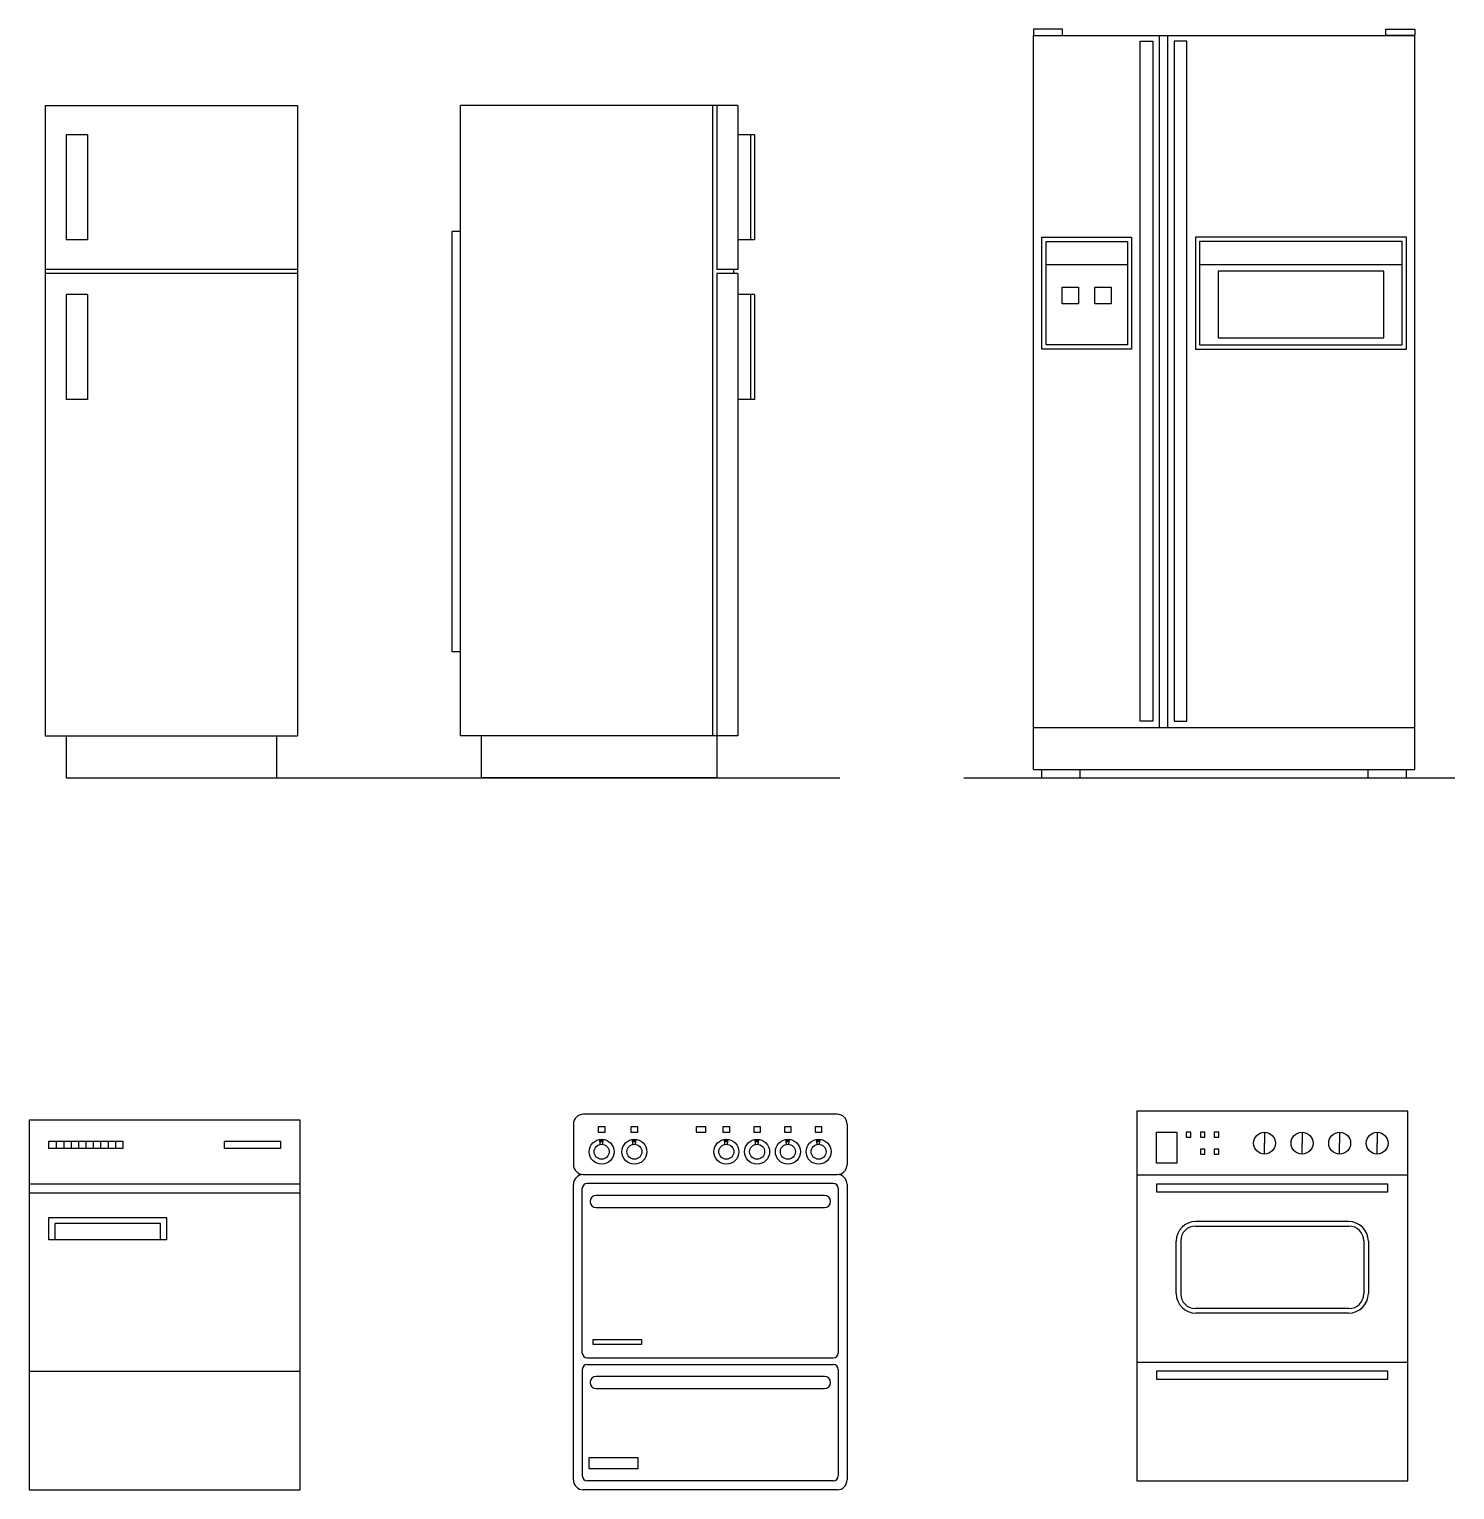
# Model space of a CAD drawing. Header units: millimetres. Extents: x 88 to 1405, y 80 to 747.
# Drawn here: x 504.8 to 844.1, y 397.7 to 745.2 of the extents above; entities that cross this region are included whole.
import ezdxf

# ---------------------------------------------------------------- set-up
doc = ezdxf.new("R2010")
doc.units = ezdxf.units.MM

# ---------------------------------------------------------------- blocks, each defined once
blk = doc.blocks.new('1')
at = {"color": 0}
for p, q in [((4436.35, 13818.42), (4436.35, 13808.77)), ((4499.15, 13820.77), (4438.7, 13820.77)), ((4501.49, 13818.42), (4501.49, 13808.77)), ((4442.25, 13817.8), (4442.25, 13816.53)), ((4443.86, 13817.8), (4442.25, 13817.8)), ((4442.25, 13816.53), (4443.86, 13816.53)), ((4442.7, 13813.63), (4442.6, 13814.77)), ((4443.31, 13813.63), (4443.45, 13814.78)), ((4443.86, 13816.53), (4443.86, 13817.8)), ((4450.03, 13817.8), (4450.03, 13816.53)), ((4451.65, 13817.8), (4450.03, 13817.8)), ((4450.03, 13816.53), (4451.65, 13816.53)), ((4450.48, 13813.63), (4450.38, 13814.77)), ((4451.1, 13813.63), (4451.24, 13814.78)), ((4451.65, 13816.53), (4451.65, 13817.8)), ((4465.56, 13817.8), (4465.56, 13816.53)), ((4467.86, 13817.8), (4465.56, 13817.8)), ((4465.56, 13816.53), (4467.86, 13816.53)), ((4467.86, 13816.53), (4467.86, 13817.8)), ((4471.93, 13817.8), (4471.93, 13816.53)), ((4473.55, 13817.8), (4471.93, 13817.8)), ((4471.93, 13816.53), (4473.55, 13816.53)), ((4472.39, 13813.63), (4472.29, 13814.77)), ((4473, 13813.63), (4473.14, 13814.78)), ((4473.55, 13816.53), (4473.55, 13817.8)), ((4479.25, 13817.8), (4479.25, 13816.53)), ((4480.87, 13817.8), (4479.25, 13817.8)), ((4479.25, 13816.53), (4480.87, 13816.53)), ((4479.71, 13813.63), (4479.6, 13814.77)), ((4480.32, 13813.63), (4480.46, 13814.78)), ((4480.87, 13816.53), (4480.87, 13817.8)), ((4486.58, 13817.8), (4486.58, 13816.53)), ((4488.19, 13817.8), (4486.58, 13817.8)), ((4486.58, 13816.53), (4488.19, 13816.53)), ((4487.03, 13813.63), (4486.93, 13814.77)), ((4487.64, 13813.63), (4487.78, 13814.78)), ((4488.19, 13816.53), (4488.19, 13817.8)), ((4493.9, 13817.8), (4493.9, 13816.53)), ((4495.51, 13817.8), (4493.9, 13817.8)), ((4493.9, 13816.53), (4495.51, 13816.53)), ((4494.34, 13813.63), (4494.24, 13814.77)), ((4494.96, 13813.63), (4495.1, 13814.78)), ((4495.51, 13816.53), (4495.51, 13817.8)), ((4442.7, 13814.28), (4443.36, 13814.3)), ((4442.71, 13814.63), (4443.35, 13814.64)), ((4450.49, 13814.28), (4451.15, 13814.3)), ((4450.5, 13814.63), (4451.14, 13814.64)), ((4472.39, 13814.28), (4473.05, 13814.3)), ((4472.4, 13814.63), (4473.04, 13814.64)), ((4479.71, 13814.63), (4480.35, 13814.64)), ((4479.71, 13814.28), (4480.37, 13814.3)), ((4487.03, 13814.63), (4487.68, 13814.64)), ((4487.03, 13814.28), (4487.69, 13814.3)), ((4494.35, 13814.63), (4495, 13814.64)), ((4494.35, 13814.28), (4495.01, 13814.3)), ((4438.7, 13806.43), (4499.15, 13806.43)), ((4498.21, 13804.32), (4439.63, 13804.32)), ((4436.35, 13733.75), (4436.35, 13804.08)), ((4438.46, 13763.94), (4438.46, 13803.15)), ((4496.1, 13801.46), (4441.74, 13801.46)), ((4499.38, 13803.15), (4499.38, 13763.94)), ((4501.49, 13804.08), (4501.49, 13733.75)), ((4441.74, 13798.58), (4496.1, 13798.58)), ((4440.97, 13767.09), (4440.97, 13766.02)), ((4452.62, 13767.09), (4440.97, 13767.09)), ((4452.62, 13766.02), (4452.62, 13767.09)), ((4439.63, 13762.77), (4498.21, 13762.77)), ((4440.97, 13766.02), (4452.62, 13766.02)), ((4438.46, 13760.07), (4438.46, 13734.69)), ((4439.63, 13761.25), (4498.21, 13761.25)), ((4499.38, 13760.07), (4499.38, 13734.69)), ((4496.1, 13758.39), (4441.74, 13758.39)), ((4441.74, 13755.51), (4496.1, 13755.51)), ((4440.02, 13739.01), (4440.02, 13736.44)), ((4451.76, 13739.01), (4440.02, 13739.01)), ((4451.76, 13736.44), (4451.76, 13739.01)), ((4440.02, 13736.44), (4451.76, 13736.44)), ((4499.15, 13731.4), (4438.7, 13731.4)), ((4498.21, 13733.51), (4439.63, 13733.51))]:
    blk.add_line(p, q, dxfattribs=at)
for centre, radius in [((4443.06, 13811.85), 2.97), ((4450.85, 13811.85), 2.97), ((4472.75, 13811.85), 2.97), ((4480.07, 13811.85), 2.97), ((4487.39, 13811.85), 2.97), ((4494.71, 13811.85), 2.97), ((4443.06, 13811.85), 1.79), ((4450.85, 13811.85), 1.79), ((4472.75, 13811.85), 1.79), ((4480.07, 13811.85), 1.79), ((4487.39, 13811.85), 1.79), ((4494.71, 13811.85), 1.79)]:
    blk.add_circle(centre, radius, dxfattribs=at)
for points in [[(4438.7, 13820.77), (4437.4, 13820.77), (4436.35, 13819.72), (4436.35, 13818.42)], [(4501.49, 13818.42), (4501.49, 13819.72), (4500.44, 13820.77), (4499.15, 13820.77)], [(4436.35, 13808.77), (4436.35, 13807.48), (4437.4, 13806.43), (4438.7, 13806.43)], [(4499.15, 13806.43), (4500.44, 13806.43), (4501.49, 13807.48), (4501.49, 13808.77)], [(4438.7, 13806.43), (4437.4, 13806.43), (4436.35, 13805.38), (4436.35, 13804.08)], [(4439.63, 13804.32), (4438.99, 13804.32), (4438.46, 13803.79), (4438.46, 13803.15)], [(4499.38, 13803.15), (4499.38, 13803.79), (4498.85, 13804.32), (4498.21, 13804.32)], [(4501.49, 13804.08), (4501.49, 13805.38), (4500.44, 13806.43), (4499.15, 13806.43)], [(4438.46, 13763.94), (4438.46, 13763.3), (4438.99, 13762.77), (4439.63, 13762.77)], [(4498.21, 13762.77), (4498.85, 13762.77), (4499.38, 13763.3), (4499.38, 13763.94)], [(4439.63, 13761.25), (4438.99, 13761.25), (4438.46, 13760.72), (4438.46, 13760.07)], [(4499.38, 13760.07), (4499.38, 13760.72), (4498.85, 13761.25), (4498.21, 13761.25)], [(4436.35, 13733.75), (4436.35, 13732.45), (4437.4, 13731.4), (4438.7, 13731.4)], [(4438.46, 13734.69), (4438.46, 13734.04), (4438.99, 13733.51), (4439.63, 13733.51)], [(4498.21, 13733.51), (4498.85, 13733.51), (4499.38, 13734.04), (4499.38, 13734.69)], [(4499.15, 13731.4), (4500.44, 13731.4), (4501.49, 13732.45), (4501.49, 13733.75)]]:
    blk.add_open_spline(points, degree=3, dxfattribs=at)
for points in [[(4441.74, 13801.46), (4440.95, 13801.46), (4440.3, 13800.81), (4440.3, 13800.02), (4440.3, 13799.22), (4440.95, 13798.58), (4441.74, 13798.58)], [(4496.1, 13798.58), (4496.89, 13798.58), (4497.54, 13799.22), (4497.54, 13800.02), (4497.54, 13800.81), (4496.89, 13801.46), (4496.1, 13801.46)], [(4441.74, 13758.39), (4440.95, 13758.39), (4440.3, 13757.74), (4440.3, 13756.95), (4440.3, 13756.15), (4440.95, 13755.51), (4441.74, 13755.51)], [(4496.1, 13755.51), (4496.89, 13755.51), (4497.54, 13756.15), (4497.54, 13756.95), (4497.54, 13757.74), (4496.89, 13758.39), (4496.1, 13758.39)]]:
    blk.add_open_spline(points, degree=3, knots=[0, 0, 0, 0, 1, 1, 1, 2, 2, 2, 2], dxfattribs=at)
blk = doc.blocks.new('3')
at = {"color": 0}
for p, q in [((4306.79, 13825), (4306.79, 13737.05)), ((4371.28, 13825), (4306.79, 13825)), ((4371.28, 13737.05), (4371.28, 13825)), ((4311.48, 13818.22), (4311.48, 13819.98)), ((4311.48, 13819.98), (4313.24, 13819.98)), ((4313.24, 13818.22), (4311.48, 13818.22)), ((4313.24, 13819.98), (4315, 13819.98)), ((4313.24, 13819.98), (4313.24, 13818.22)), ((4315, 13818.22), (4313.24, 13818.22)), ((4315, 13819.98), (4316.76, 13819.98)), ((4315, 13819.98), (4315, 13818.22)), ((4316.76, 13818.22), (4315, 13818.22)), ((4316.76, 13819.98), (4318.52, 13819.98)), ((4316.76, 13819.98), (4316.76, 13818.22)), ((4318.52, 13818.22), (4316.76, 13818.22)), ((4318.52, 13819.98), (4320.28, 13819.98)), ((4318.52, 13819.98), (4318.52, 13818.22)), ((4320.28, 13818.22), (4318.52, 13818.22)), ((4320.28, 13819.98), (4322.03, 13819.98)), ((4320.28, 13819.98), (4320.28, 13818.22)), ((4322.03, 13818.22), (4320.28, 13818.22)), ((4322.03, 13819.98), (4323.79, 13819.98)), ((4322.03, 13819.98), (4322.03, 13818.22)), ((4323.79, 13818.22), (4322.03, 13818.22)), ((4323.79, 13819.98), (4325.55, 13819.98)), ((4323.79, 13819.98), (4323.79, 13818.22)), ((4325.55, 13818.22), (4323.79, 13818.22)), ((4325.55, 13819.98), (4327.31, 13819.98)), ((4325.55, 13819.98), (4325.55, 13818.22)), ((4327.31, 13818.22), (4325.55, 13818.22)), ((4327.31, 13819.98), (4329.07, 13819.98)), ((4327.31, 13819.98), (4327.31, 13818.22)), ((4329.07, 13818.22), (4327.31, 13818.22)), ((4329.07, 13819.98), (4329.07, 13818.22)), ((4353.29, 13818.22), (4353.29, 13819.98)), ((4353.29, 13819.98), (4366.59, 13819.98)), ((4366.59, 13818.22), (4353.29, 13818.22)), ((4366.59, 13819.98), (4366.59, 13818.22)), ((4371.28, 13809.75), (4306.79, 13809.75)), ((4371.28, 13807.64), (4306.79, 13807.64)), ((4311.48, 13796.5), (4311.48, 13801.78)), ((4311.48, 13801.78), (4339.47, 13801.78)), ((4339.47, 13801.78), (4339.47, 13796.5)), ((4312.89, 13800.37), (4312.89, 13796.5)), ((4338.06, 13800.37), (4312.89, 13800.37)), ((4338.06, 13796.5), (4338.06, 13800.37)), ((4339.47, 13796.5), (4311.48, 13796.5)), ((4371.28, 13765.2), (4306.79, 13765.2)), ((4306.79, 13737.05), (4371.28, 13737.05))]:
    blk.add_line(p, q, dxfattribs=at)
blk = doc.blocks.new('5')
at = {"color": 0}
for p, q in [((4570.45, 13818.69), (4570.45, 13730.75)), ((4634.95, 13818.69), (4570.45, 13818.69)), ((4634.95, 13730.75), (4634.95, 13818.69)), ((4575.15, 13806.29), (4575.15, 13813.68)), ((4575.15, 13813.68), (4579.98, 13813.68)), ((4579.98, 13813.68), (4579.98, 13806.29)), ((4582.22, 13813.68), (4582.22, 13812.47)), ((4583.31, 13813.68), (4582.22, 13813.68)), ((4582.22, 13812.47), (4583.31, 13812.47)), ((4583.31, 13812.47), (4583.31, 13813.68)), ((4585.58, 13813.68), (4585.58, 13812.47)), ((4586.67, 13813.68), (4585.58, 13813.68)), ((4585.58, 13812.47), (4586.67, 13812.47)), ((4586.67, 13812.47), (4586.67, 13813.68)), ((4588.87, 13813.68), (4588.87, 13812.47)), ((4589.96, 13813.68), (4588.87, 13813.68)), ((4588.87, 13812.47), (4589.96, 13812.47)), ((4589.96, 13812.47), (4589.96, 13813.68)), ((4600.85, 13813.68), (4600.85, 13811.07)), ((4609.79, 13813.68), (4609.79, 13811.07)), ((4618.74, 13813.68), (4618.74, 13811.07)), ((4627.68, 13813.68), (4627.68, 13811.07)), ((4585.58, 13809.67), (4585.58, 13808.46)), ((4586.67, 13809.67), (4585.58, 13809.67)), ((4585.58, 13808.46), (4586.67, 13808.46)), ((4586.67, 13808.46), (4586.67, 13809.67)), ((4588.87, 13809.67), (4588.87, 13808.46)), ((4589.96, 13809.67), (4588.87, 13809.67)), ((4588.87, 13808.46), (4589.96, 13808.46)), ((4589.96, 13808.46), (4589.96, 13809.67)), ((4600.85, 13808.46), (4600.85, 13811.07)), ((4609.79, 13808.46), (4609.79, 13811.07)), ((4618.74, 13808.46), (4618.74, 13811.07)), ((4627.68, 13808.46), (4627.68, 13811.07)), ((4579.98, 13806.29), (4575.15, 13806.29)), ((4634.95, 13803.45), (4570.45, 13803.45)), ((4575.15, 13801.34), (4575.15, 13799.46)), ((4630.25, 13801.34), (4575.15, 13801.34)), ((4630.25, 13799.46), (4630.25, 13801.34)), ((4575.15, 13799.46), (4630.25, 13799.46)), ((4584.44, 13791.34), (4588.34, 13791.34)), ((4620.88, 13792.43), (4584.53, 13792.43)), ((4588.34, 13791.34), (4620.96, 13791.34)), ((4579.84, 13775.31), (4579.84, 13787.74)), ((4580.92, 13787.82), (4580.92, 13775.23)), ((4624.47, 13787.82), (4624.47, 13775.23)), ((4625.57, 13787.74), (4625.57, 13775.31)), ((4620.96, 13771.71), (4584.44, 13771.71)), ((4620.88, 13770.62), (4584.53, 13770.62)), ((4634.95, 13758.89), (4570.45, 13758.89)), ((4575.15, 13756.78), (4575.15, 13754.91)), ((4630.25, 13756.78), (4575.15, 13756.78)), ((4630.25, 13754.91), (4630.25, 13756.78)), ((4575.15, 13754.91), (4630.25, 13754.91)), ((4570.45, 13730.75), (4634.95, 13730.75))]:
    blk.add_line(p, q, dxfattribs=at)
for centre in [(4600.85, 13811.07), (4609.79, 13811.07), (4618.74, 13811.07), (4627.68, 13811.07)]:
    blk.add_circle(centre, 2.61, dxfattribs=at)
for points in [[(4584.53, 13792.43), (4581.94, 13792.43), (4579.84, 13790.33), (4579.84, 13787.74)], [(4625.57, 13787.74), (4625.57, 13790.33), (4623.47, 13792.43), (4620.88, 13792.43)], [(4624.47, 13787.82), (4624.47, 13789.76), (4622.9, 13791.34), (4620.96, 13791.34)], [(4579.84, 13775.31), (4579.84, 13772.72), (4581.94, 13770.62), (4584.53, 13770.62)], [(4580.92, 13775.23), (4580.92, 13773.28), (4582.5, 13771.71), (4584.44, 13771.71)], [(4620.88, 13770.62), (4623.47, 13770.62), (4625.57, 13772.72), (4625.57, 13775.31)], [(4620.96, 13771.71), (4622.9, 13771.71), (4624.47, 13773.28), (4624.47, 13775.23)]]:
    blk.add_open_spline(points, degree=3, dxfattribs=at)
blk.add_open_spline([(4584.44, 13791.34), (4582.5, 13791.34), (4580.92, 13789.76), (4580.92, 13787.82), (4580.92, 13787.82), (4580.92, 13787.82), (4580.92, 13787.82)], degree=3, knots=[0, 0, 0, 0, 1, 1, 1, 2, 2, 2, 2], dxfattribs=at)
blk = doc.blocks.new('7')
at = {"color": 0}
for p, q in [((4545.85, 14047.67), (4636.65, 14047.67)), ((4545.85, 13873.04), (4545.85, 14047.67)), ((4575.8, 14047.67), (4575.8, 13883.04)), ((4577.8, 14047.67), (4577.8, 13883.04)), ((4636.65, 13873.04), (4636.65, 14047.67)), ((4548.85, 13998.66), (4568.22, 13998.66)), ((4548.85, 13974.04), (4548.85, 13998.66)), ((4568.22, 13998.66), (4568.22, 13974.04)), ((4548.85, 13993.2), (4568.22, 13993.2)), ((4585.39, 13993.2), (4633.65, 13993.2)), ((4568.22, 13974.04), (4548.85, 13974.04)), ((4545.85, 13883.04), (4636.65, 13883.04)), ((4529.28, 13871.04), (4646.15, 13871.04)), ((4545.85, 13873.04), (4636.65, 13873.04)), ((4547.85, 13871.04), (4547.85, 13873.04)), ((4547.85, 13871.04), (4556.94, 13871.04)), ((4556.94, 13871.04), (4556.94, 13873.04)), ((4625.56, 13871.04), (4625.56, 13873.04)), ((4625.56, 13871.04), (4634.65, 13871.04)), ((4634.65, 13871.04), (4634.65, 13873.04))]:
    blk.add_line(p, q, dxfattribs=at)
for points in [[(4545.85, 14047.67), (4552.73, 14047.67), (4552.73, 14049.18), (4545.85, 14049.18)], [(4636.65, 14047.67), (4629.77, 14047.67), (4629.77, 14049.18), (4636.65, 14049.18)], [(4571.22, 14046.31), (4574.26, 14046.31), (4574.26, 13884.52), (4571.22, 13884.52)], [(4582.39, 14046.31), (4579.35, 14046.31), (4579.35, 13884.52), (4582.39, 13884.52)], [(4547.85, 13973.04), (4547.85, 13999.66), (4569.22, 13999.66), (4569.22, 13973.04)], [(4634.65, 13999.66), (4584.39, 13999.66), (4584.39, 13973.04), (4634.65, 13973.04)], [(4633.65, 13998.66), (4585.39, 13998.66), (4585.39, 13974.04), (4633.65, 13974.04)], [(4629.24, 13991.57), (4589.8, 13991.57), (4589.8, 13975.77), (4629.24, 13975.77)], [(4552.72, 13987.81), (4556.6, 13987.81), (4556.6, 13983.82), (4552.72, 13983.82)], [(4560.47, 13987.81), (4564.35, 13987.81), (4564.35, 13983.82), (4560.47, 13983.82)]]:
    blk.add_lwpolyline(points, close=True, dxfattribs=at)
blk = doc.blocks.new('8')
at = {"color": 0}
for p, q in [((4409.48, 13881.04), (4409.48, 14031.04)), ((4469.48, 14031.04), (4409.48, 14031.04)), ((4469.48, 14031.04), (4469.48, 13881.04)), ((4470.48, 14031.04), (4469.48, 14031.04)), ((4470.48, 14031.04), (4470.48, 13992.04)), ((4470.48, 14031.04), (4470.48, 13992.04)), ((4475.48, 14031.04), (4470.48, 14031.04)), ((4475.48, 14031.04), (4475.48, 13992.04)), ((4479.48, 14024.04), (4475.48, 14024.04)), ((4478.48, 14024.04), (4478.48, 13999.04)), ((4479.48, 14024.04), (4479.48, 13999.04)), ((4407.48, 13901.04), (4407.48, 14001.04)), ((4409.48, 14001.04), (4407.48, 14001.04)), ((4479.48, 13999.04), (4475.48, 13999.04)), ((4475.48, 13992.04), (4470.48, 13992.04)), ((4474.48, 13992.04), (4474.48, 13991.04)), ((4470.48, 13991.04), (4470.48, 13871.04)), ((4470.48, 13991.04), (4470.48, 13881.04)), ((4475.48, 13991.04), (4470.48, 13991.04)), ((4475.48, 13991.04), (4475.48, 13881.04)), ((4479.48, 13986.04), (4475.48, 13986.04)), ((4478.48, 13986.04), (4478.48, 13961.04)), ((4479.48, 13986.04), (4479.48, 13961.04)), ((4479.48, 13961.04), (4475.48, 13961.04)), ((4409.48, 13901.04), (4407.48, 13901.04)), ((4469.48, 13881.04), (4409.48, 13881.04)), ((4414.48, 13871.04), (4414.48, 13881.04)), ((4470.48, 13881.04), (4469.48, 13881.04)), ((4475.48, 13881.04), (4470.48, 13881.04)), ((4470.48, 13871.04), (4414.48, 13871.04))]:
    blk.add_line(p, q, dxfattribs=at)
blk = doc.blocks.new('9')
at = {"color": 0}
for p, q in [((4310.63, 14031.04), (4370.63, 14031.04)), ((4310.63, 14031.04), (4310.63, 13881.04)), ((4370.63, 14031.04), (4370.63, 13881.04)), ((4315.63, 14024.04), (4315.63, 13999.04)), ((4320.63, 14024.04), (4315.63, 14024.04)), ((4320.63, 14024.04), (4320.63, 13999.04)), ((4320.63, 13999.04), (4315.63, 13999.04)), ((4370.63, 13992.04), (4310.63, 13992.04)), ((4370.63, 13991.04), (4310.63, 13991.04)), ((4315.63, 13986.04), (4315.63, 13961.04)), ((4320.63, 13986.04), (4315.63, 13986.04)), ((4320.63, 13986.04), (4320.63, 13961.04)), ((4320.63, 13961.04), (4315.63, 13961.04)), ((4310.63, 13881.04), (4370.63, 13881.04)), ((4315.63, 13881.04), (4315.63, 13871.04)), ((4365.63, 13881.04), (4365.63, 13871.04)), ((4315.63, 13871.04), (4365.63, 13871.04))]:
    blk.add_line(p, q, dxfattribs=at)

msp = doc.modelspace()

# ---------------------------------------------------------------- linework, layer by layer
at = {"color": 0}
msp.add_line((513.63, 567.07), (697.77, 567.07), dxfattribs=at)

# ---------------------------------------------------------------- block references
for name, p in [('7', (-3802.01, -13303.97)), ('9', (-3802.01, -13303.97)), ('8', (-3802.01, -13303.97)), ('1', (-3802.01, -13333.74)), ('5', (-3802.01, -13330.92)), ('3', (-3802.01, -13339.36))]:
    msp.add_blockref(name, p)

doc.saveas('drawing.dxf')
